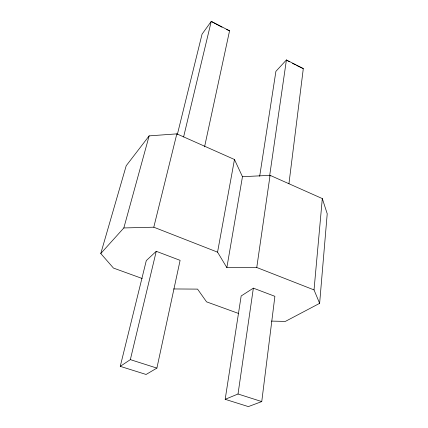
<?xml version="1.0" encoding="UTF-8"?>
<svg xmlns="http://www.w3.org/2000/svg" width="428" height="428" viewBox="0 0 428 428"><rect width="100%" height="100%" fill="white"/><g stroke="black" fill="none" stroke-linecap="round" stroke-linejoin="round"><path stroke-width="0.64" d="M271.448 321.096L285.364 321.407L319.63 303.345L327.222 213.775L322.316 198.581L270.079 175.341L242.462 176.694L234.474 159.505L176.839 133.868L149.153 135.874L126.207 165.748L100.778 253.526L113.447 268.067L142.203 278.5M319.63 303.345L314.029 289.916L322.316 198.581M261.754 401.576L274.888 296.32L253.36 288.151L241.167 295.978L225.181 399.319L248.358 406.6L261.754 401.576L238.022 394.001L225.181 399.319M288.937 183.751L303.308 68.608L286.418 59.947L275.91 71.332L259.678 176.266M238.022 394.001L253.36 288.151M269.608 176.004L286.418 59.947L287.809 60.92M314.029 289.916L256.763 267.5L270.079 175.341M256.763 267.5L226.856 267.618L242.462 176.694M226.856 267.618L217.558 252.156L234.474 159.505M156.894 368.101L180.108 260.352L156.257 251.3L146.29 260.615L120.252 366.352L146.087 374.468L156.894 368.101L130.347 359.627L120.252 366.352M204.563 146.847L229.563 30.795L211.245 21.4L202.059 34.144L177.358 134.451M130.347 359.627L156.257 251.3M183.601 136.965L211.245 21.4L221.988 27.178M100.778 253.526L123.836 227.947L153.791 227.198L176.839 133.868M123.836 227.947L149.153 135.874M173.624 288.954L197.559 289.114L206.558 301.847L238.31 313.366M153.791 227.198L217.558 252.156M226.631 29.479L229.563 30.795M303.308 68.608L296.647 65.452M288.397 61.22L289.574 61.825M292.522 63.339L295.47 64.847"/></g></svg>
